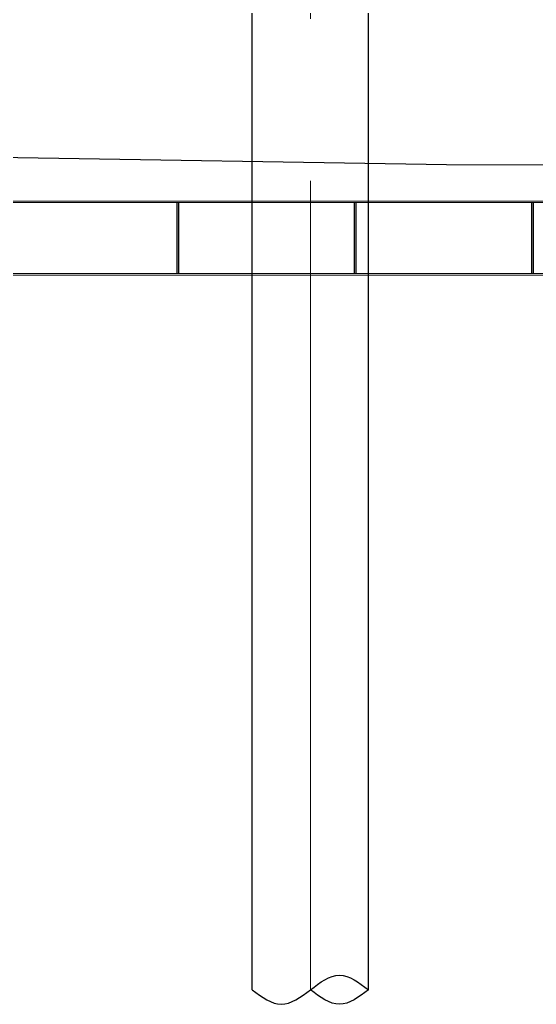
# Model space of a CAD drawing. Extents: x 1767995 to 4174245, y 542814 to 862564.
# Drawn here: x 2597612 to 2600409, y 575796 to 581120 of the extents above; entities that cross this region are included whole.
import ezdxf

# ---------------------------------------------------------------- set-up
doc = ezdxf.new("R2010")
doc.units = 0
doc.header["$LTSCALE"] = 3500
doc.linetypes.add('CENTER', pattern=[2, 1.25, -0.25, 0.25, -0.25])
doc.linetypes.add('DASHED', pattern=[0.75, 0.5, -0.25])
for name, color, linetype, lineweight in [('1粗实线', 1, 'Continuous', 30), ('3中心线', 6, 'CENTER', 18), ('6标注线', 7, 'Continuous', 13)]:
    doc.layers.add(name, color=color, linetype=linetype, lineweight=lineweight)
for name, color, linetype in [('4虚线层', 6, 'DASHED'), ('M_Prof', 2, 'Continuous'), ('纵_地面线', 30, 'Continuous')]:
    doc.layers.add(name, color=color, linetype=linetype)

# ---------------------------------------------------------------- blocks, each defined once
blk = doc.blocks.new('sdfsdf43')
at = {"layer": '1粗实线'}
for p, q in [((6471062, 1534998.9), (6471062, 1543510.2)), ((6471692, 1534998.9), (6471692, 1543510.2))]:
    blk.add_line(p, q, dxfattribs=at)
at = {"layer": '3中心线'}
blk.add_line((6471377, 1534998.9), (6471377, 1543510.2), dxfattribs=at)
at = {"layer": 'M_Prof'}
for points in [[(6471062, 1534998.9), (6471219.5, 1534920.1), (6471377, 1534998.9), (6471534.5, 1535077.6), (6471692, 1534998.9)], [(6471692, 1534998.9), (6471534.5, 1534920.1), (6471377, 1534998.9)]]:
    blk.add_spline(points, degree=3, dxfattribs=at)
blk = doc.blocks.new('AAA')
for p, q in [((12820.8, -24787.8), (3450.8, -24787.8)), ((4100.8, -24779.8), (12170.8, -24779.8)), ((3450.8, -25171.8), (12820.8, -25171.8)), ((12170.7, -25179.8), (4100.9, -25179.8))]:
    blk.add_line(p, q)
at = {"layer": '4虚线层'}
for p, q in [((5861.8, -24787.8), (5861.8, -25171.8)), ((5869.8, -24787.8), (5869.8, -25171.8)), ((6821.8, -24787.8), (6821.8, -25171.8)), ((6829.8, -24787.8), (6829.8, -25171.8)), ((7781.8, -24787.8), (7781.8, -25171.8)), ((7789.8, -24787.8), (7789.8, -25171.8))]:
    blk.add_line(p, q, dxfattribs=at)
blk = doc.blocks.new('A$C8d28a030')
blk.add_blockref('AAA', (-3365.4, 25419.8))

msp = doc.modelspace()

# ---------------------------------------------------------------- linework, layer by layer
at = {"layer": '纵_地面线', "color": 5, "flags": 128}
msp.add_lwpolyline([(2563422.8, 579591.8), (2569922.8, 580706.6), (2579922.8, 581025.6), (2589922.8, 580502.6), (2599922.8, 580336.6), (2609922.8, 580327.6), (2619922.8, 580313.6), (2629922.8, 580244.6), (2639922.8, 580041.6), (2649922.8, 580008.6), (2659922.8, 580178.6), (2669922.8, 580262.6), (2679922.8, 580345.6), (2689922.8, 580408.6), (2699922.8, 580404.6), (2703550.4, 580407.5)], dxfattribs=at)

# ---------------------------------------------------------------- block references
at = {"layer": '3中心线'}
msp.add_blockref('sdfsdf43', (-3872191.3, -959124.4), dxfattribs=at)
at = {"layer": '6标注线'}
msp.add_blockref('A$C8d28a030', (2595967, 579499.4), dxfattribs=at)

doc.saveas('drawing.dxf')
